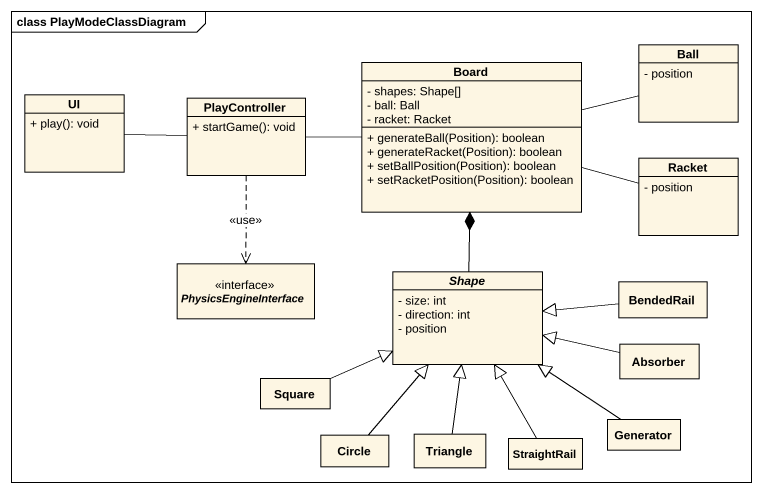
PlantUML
@startuml
mainframe class PlayModeClassDiagram
hide circle
hide empty members
skinparam classAttributeIconSize 0
class Board {
  - shapes: Shape[]
  - ball: Ball
  - racket: Racket
  + generateBall(Position): boolean
  + generateRacket(Position): boolean
  + setBallPosition(Position): boolean
  + setRacketPosition(Position): boolean
}
class Ball {
  - position
}
class UI {
  + play(): void
}
class PlayController {
  + startGame(): void
}
class Racket {
  - position
}
interface PhysicsEngineInterface
abstract class Shape {
  - size: int
  - direction: int
  - position
}
class BendedRail
class Absorber
class Square
class "Circle" as Circle_
class Triangle
class StraightRail
class Generator
Ball -left- Board
PlayController -right- Board
PlayController -left- UI
PlayController ..> PhysicsEngineInterface : <<use>>
Racket -left- Board
Shape -up-* Board
BendedRail -left-|> Shape
Absorber -left-|> Shape
Square -right-|> Shape
Circle_ -up-|> Shape
Triangle -up-|> Shape
StraightRail -up-|> Shape
Generator -up-|> Shape
@enduml
